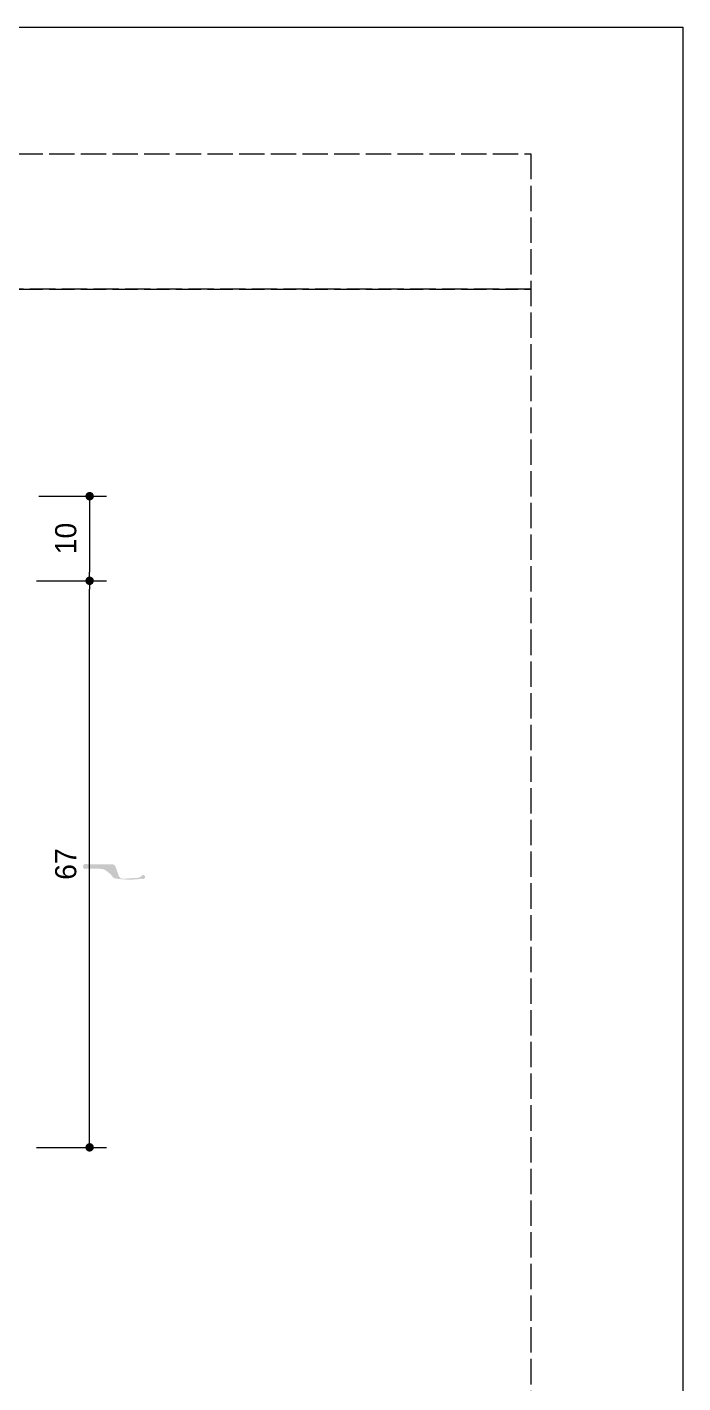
# Model space of a CAD drawing. Header units: millimetres. Extents: x -8 to 2550, y -393 to 1062.
# Drawn here: x 392.4 to 470, y -256.3 to -96 of the extents above; entities that cross this region are included whole.
import ezdxf

# ---------------------------------------------------------------- set-up
doc = ezdxf.new("R2010")
doc.units = ezdxf.units.MM
doc.header["$LTSCALE"] = 0.25
doc.header["$MEASUREMENT"] = 0
doc.linetypes.add('ACAD_ISO02W100', pattern=[15, 12, -3])
doc.layers.get('0').update_dxf_attribs({"lineweight": 5})
doc.layers.get('Defpoints').update_dxf_attribs({"lineweight": 5})
doc.layers.add('01_Dimension', color=251, linetype='Continuous', lineweight=9)
doc.layers.add('01_Fill Plastic', color=253, linetype='Continuous', lineweight=0)
doc.layers.add('02_Block Frame', color=7, linetype='Continuous', lineweight=5, true_color=0xe2001a, plot=False)
doc.styles.add('Aluk Text', font='GOTHIC.TTF')
doc.dimstyles.new('ALUK Manual 1-1', dxfattribs={"dimtxt": 2.5, "dimasz": 1, "dimexe": 2, "dimexo": 4, "dimgap": 1.5, "dimtad": 3, "dimdec": 1, "dimdsep": 46, "dimtxsty": 'Aluk Text', "dimblk": 'DOT', "dimcen": 0, "dimclrd": 256, "dimclre": 256, "dimclrt": 2, "dimaunit": 1, "dimadec": 0, "dimazin": 0, "dimtfac": 0.7, "dimtdec": 1, "dimtmove": 0, "dimatfit": 3, "dimldrblk": 'DOT', "dimfxl": 1, "dimtolj": 2, "dimlwd": -1, "dimlwe": -1, "dimarcsym": 0})

# ---------------------------------------------------------------- blocks, each defined once
blk = doc.blocks.new('_Dot')
at = {"color": 0, "linetype": 'ByBlock', "lineweight": -2}
blk.add_line((-0.5, 0), (-1, 0), dxfattribs=at)
at = {"color": 0, "linetype": 'ByBlock', "const_width": 0.5}
blk.add_lwpolyline([(-0.25, 0, 1), (0.25, 0, 1)], format="xyb", close=True, dxfattribs=at)
blk = doc.blocks.new('*D148')
at = {"layer": '01_Dimension', "ltscale": 0.25, "transparency": 16777216}
for p, q in [((393.5071267977601, -161.4727970547378), (401.8071267977621, -161.4727970547378)), ((399.8071267977621, -227.4727970547379), (399.8071267977621, -162.4727970547378)), ((393.5071267977605, -228.4727970547379), (401.8071267977621, -228.4727970547379))]:
    blk.add_line(p, q, dxfattribs=at)
at = {"layer": 'Defpoints', "color": 0, "ltscale": 0.25, "transparency": 16777216}
for p in [(389.5071267977601, -161.4727970547378), (399.8071267977621, -161.4727970547378), (389.5071267977605, -228.4727970547379)]:
    blk.add_point(p, dxfattribs=at)
at = {"layer": '01_Dimension', "ltscale": 0.25, "transparency": 16777216}
for p, rotation in [((399.8071267977621, -161.4727970547378), 90), ((399.8071267977621, -228.4727970547379), 270)]:
    blk.add_blockref('_Dot', p, dxfattribs=dict(at, rotation=rotation))
at = {"layer": '01_Dimension', "color": 2, "ltscale": 0.25, "transparency": 16777216, "insert": (396.9942444048319, -194.9727970547379), "char_height": 2.5, "attachment_point": 5, "rotation": 90, "style": 'Aluk Text'}
blk.add_mtext('\\A2;67', dxfattribs=at)
blk = doc.blocks.new('*D149')
at = {"layer": '01_Dimension', "ltscale": 0.25, "transparency": 16777216}
for p, q in [((393.8071267977602, -151.4727970547358), (401.8071267977623, -151.4727970547358)), ((399.8071267977623, -152.4727970547358), (399.8071267977623, -160.4727970547378)), ((393.5071267977601, -161.4727970547378), (401.8071267977623, -161.4727970547378))]:
    blk.add_line(p, q, dxfattribs=at)
at = {"layer": 'Defpoints', "color": 0, "ltscale": 0.25, "transparency": 16777216}
for p in [(389.8071267977602, -151.4727970547358), (389.5071267977601, -161.4727970547378), (399.8071267977623, -161.4727970547378)]:
    blk.add_point(p, dxfattribs=at)
at = {"layer": '01_Dimension', "ltscale": 0.25, "transparency": 16777216}
for p, rotation in [((399.8071267977623, -151.4727970547358), 90), ((399.8071267977623, -161.4727970547378), 270)]:
    blk.add_blockref('_Dot', p, dxfattribs=dict(at, rotation=rotation))
at = {"layer": '01_Dimension', "color": 2, "ltscale": 0.25, "transparency": 16777216, "insert": (396.9942444048322, -156.4727970547369), "char_height": 2.5, "attachment_point": 5, "rotation": 90, "style": 'Aluk Text'}
blk.add_mtext('\\A2;10', dxfattribs=at)

msp = doc.modelspace()

# ---------------------------------------------------------------- hatches: boundary and pattern name
at = {"layer": '01_Fill Plastic', "ltscale": 0.25}
h = msp.add_hatch(color=256, dxfattribs=at)
h.dxf.hatch_style = 1
edge = h.paths.add_edge_path(flags=0)
edge.add_line((400.3988100467195, -193.5880555970793), (400.3988100467195, -192.7188581876057))
edge.add_arc((400.6988100467204, -192.7188581876054), 0.3000000000009209, 78.65470460983221, 180.0000000000706, ccw=False)
edge.add_arc((401.8988100467177, -186.738055565905), 5.79999999997707, 258.654704609615, 281.3452953904193)
edge.add_arc((403.0988100467187, -192.7188581876048), 0.3000000000010639, -1.0913936421275139e-11, 101.34529539021781, ccw=False)
edge.add_line((403.3988100467197, -192.7188581876048), (403.3988100467193, -193.5880555923436))
edge.add_arc((402.7988100467197, -193.5880555923435), 0.599999999999568, 269.9999999999891, 359.9999999999864, ccw=False)
edge.add_line((402.7988100467196, -194.1880555923431), (400.9988100467192, -194.1880555970797))
edge.add_arc((400.9988100467195, -193.5880555970797), 0.5999999999999659, 179.999999999962, 269.99999999997283, ccw=False)
edge = h.paths.add_edge_path(flags=17)
edge.add_line((398.0678485528244, -194.2854934339896), (397.9816154615737, -194.9871584251807))
edge.add_arc((398.9741480105193, -195.1091385024652), 0.9999999999853626, 172.9936077254493, 265.7128735626889)
edge.add_line((398.8993933391789, -196.1063404574791), (400.7613526516955, -196.1867408012372))
edge.add_arc((400.7268404075652, -196.9859960201792), 0.8000000000005737, 35.716762253075615, 87.52747525230359, ccw=False)
edge.add_line((401.3763706262564, -196.5189730068191), (401.9392385844114, -197.3018032689165))
edge.add_arc((402.507760993342, -196.7389691276777), 0.8000000000001385, 224.7119290243146, 272.7384389560608)
edge.add_line((402.5459822586499, -197.5380555653542), (406.7644383766094, -197.5380555653257))
edge.add_arc((406.3472599924848, -196.5356623240842), 1.085739385979719, 292.5962169643883, 354.1362622465392)
edge.add_arc((406.9381785993096, -196.5429400101308), 0.5000000000010282, 348.0364513271113, 381.7668760545743)
edge.add_line((407.4025287831053, -196.3575245123698), (406.8088147331994, -194.2604098523602))
edge.add_arc((406.5190369853105, -194.3380555658824), 0.2999999999997994, 14.99999999830761, 90)
edge.add_line((406.5190369853105, -194.0380555658826), (405.0988100467198, -194.0380555658826))
edge.add_line((405.0988100467198, -194.0380555658826), (404.7505094434787, -194.1312579788448))
edge.add_arc((404.6988100467192, -193.9380555658819), 0.199999999999959, 180.0000000000896, 284.9808971567498, ccw=False)
edge.add_line((404.4988100467192, -193.9380555658822), (404.4988100467192, -192.7380555658822))
edge.add_line((404.4988100467192, -192.7380555658822), (404.75057385574, -192.6705956565715))
edge.add_arc((404.6988100467195, -192.4774104913136), 0.200000000000121, 284.9999999999852, 399.9999999999433)
edge.add_line((404.8520189353435, -192.3488529693764), (404.177690205483, -191.5452192829766))
edge.add_arc((403.9478768725469, -191.7380555658825), 0.3000000000002805, 39.9999999999293, 89.99999999991316)
edge.add_line((403.9478768725473, -191.4380555658822), (403.656649629844, -191.4380555658822))
edge.add_arc((403.6566496298449, -191.738055565882), 0.2999999999997556, 90.0000000001737, 109.3700382456674)
edge.add_arc((401.8988100467193, -186.7380555658818), 5.000000000000747, 250.6299617544583, 289.37003824554176, ccw=False)
edge.add_arc((400.1409704635939, -191.7380555658813), 0.2999999999990365, 70.62996175431832, 89.99999999985887)
edge.add_line((400.1409704635946, -191.4380555658822), (399.8497432208912, -191.4380555658822))
edge.add_arc((399.8497432208917, -191.7380555658821), 0.2999999999998408, 90.00000000008686, 140.0000000001052)
edge.add_line((399.6199298879558, -191.5452192829766), (398.9456011580958, -192.3488529693773))
edge.add_arc((399.0988100467193, -192.4774104913142), 0.1999999999995614, 140.0000000000479, 254.9999999999727)
edge.add_line((399.0470462376989, -192.6705956565715), (399.2988100467194, -192.7380555658822))
edge.add_line((399.2988100467194, -192.7380555658822), (399.2988100467194, -193.9380555658822))
edge.add_arc((399.0988100467195, -193.938055565882), 0.1999999999998749, 255.0191028432753, 359.99999999993486, ccw=False)
edge.add_line((399.0471106499601, -194.1312579788448), (398.6988100467195, -194.0380555658826))
edge.add_line((398.6988100467195, -194.0380555658826), (398.3632080325965, -194.0380555658826))
edge.add_arc((398.3632080325956, -194.3380555658822), 0.2999999999996135, 89.9999999998263, 169.9092893634716)
edge.add_line((398.0678485528244, -194.2854934339896), (399.5338501726503, -194.9880556003939))
edge.add_arc((399.3717300663628, -195.4081631433132), 0.4503035381611111, 68.89832660114976, 134.0103272438681)
edge.add_arc((399.0193118737, -195.0831751327307), 0.03956863388199169, 309.3537514828521, 358.3734630289085, ccw=False)
edge.add_arc((399.2979191965405, -195.2578272978981), 0.2915866288937243, 150.3934355554939, 301.9492810514277)
edge.add_line((399.4522176129451, -195.5052434672255), (400.6635791722199, -195.5116358340124))
edge.add_line((400.6635791722199, -195.5116358340124), (401.2205121762643, -195.5498373545793))
edge.add_arc((401.0070989877939, -197.0885793820491), 1.553471021974666, 69.56451510010072, 82.10383269901399, ccw=False)
edge.add_line((401.5494972255581, -195.6328746153517), (401.8226484907616, -195.8041899834))
edge.add_line((401.8226484907616, -195.8041899834), (402.2173568360333, -196.1192533904346))
edge.add_arc((401.9386201389391, -196.5586290591412), 0.520331744715231, 21.00773483418851, 57.609258285132626, ccw=False)
edge.add_line((402.4243664934968, -196.3720932620611), (402.4680053596537, -196.4371251411187))
edge.add_arc((403.0201128651307, -195.9918754177836), 0.7092742866719131, 218.8846055349872, 269.8060012747654)
edge.add_arc((404.5207681039213, -186.3159816232333), 10.49336987369343, 261.7646998648038, 276.906671381922)
edge.add_arc((405.9490368572413, -197.2046979956403), 0.4999999999998538, 79.9097608889279, 109.4406964172021, ccw=False)
edge.add_arc((406.1445160051485, -196.5042257159072), 0.2344944693701695, 242.6095379947531, 486.6522718205277)
edge.add_arc((405.4091509410102, -195.8502360561152), 0.7559802597352495, 274.40973374123695, 321.95833205808697, ccw=False)
edge.add_line((405.4672770628029, -196.6039783907859), (403.7315519665715, -196.7114283592268))
edge.add_arc((403.7315519665717, -196.2114283592267), 0.5000000000001705, 194.9999999999831, 269.99999999998045, ccw=False)
edge.add_line((403.2485890534269, -196.3408378817778), (402.897892054614, -195.3586460708025))
edge.add_arc((402.4149291408117, -195.4880555942109), 0.5000000008571833, 15.00000007536774, 90.00000007535787)
edge.add_line((402.4149291401541, -194.9880555933537), (399.5338501726503, -194.9880556003941))
edge = h.paths.add_edge_path(flags=0)
edge.add_arc((406.5190369853105, -194.3380555658824), 0.2999999999997994, 14.99999999830761, 90)
edge.add_arc((406.5190369853105, -194.3380555658824), 0.2999999999997994, 14.999999998307601, 90, ccw=False)
edge = h.paths.add_edge_path(flags=0)
edge.add_arc((404.6988100467195, -192.4774104913136), 0.200000000000121, 284.9999999999852, 399.9999999999433)
edge.add_arc((404.6988100467195, -192.4774104913136), 0.200000000000121, -75.00000000001478, 39.99999999994333, ccw=False)
edge = h.paths.add_edge_path(flags=0)
edge.add_arc((403.9478768725469, -191.7380555658825), 0.3000000000002805, 39.9999999999293, 89.99999999991316)
edge.add_arc((403.9478768725469, -191.7380555658825), 0.3000000000002805, 39.99999999992929, 89.9999999999132, ccw=False)
edge = h.paths.add_edge_path(flags=0)
edge.add_arc((400.1409704635939, -191.7380555658813), 0.2999999999990365, 70.62996175431832, 89.99999999985887)
edge.add_arc((400.1409704635939, -191.7380555658813), 0.2999999999990365, 70.62996175431829, 89.99999999985891, ccw=False)
edge = h.paths.add_edge_path(flags=0)
edge.add_arc((399.8497432208917, -191.7380555658821), 0.2999999999998408, 90.00000000008686, 140.0000000001052)
edge.add_arc((399.8497432208917, -191.7380555658821), 0.2999999999998408, 90.00000000008691, 140.0000000001052, ccw=False)
edge = h.paths.add_edge_path(flags=0)
edge.add_arc((399.0988100467193, -192.4774104913142), 0.1999999999995614, 140.0000000000479, 254.9999999999727)
edge.add_arc((399.0988100467193, -192.4774104913142), 0.1999999999995614, 140.0000000000479, 254.99999999997272, ccw=False)
edge = h.paths.add_edge_path(flags=0)
edge.add_line((398.0678485528244, -194.2854934339896), (397.9816154615737, -194.9871584251807))
edge.add_arc((398.9741480105193, -195.1091385024652), 0.9999999999853626, 172.9936077254493, 265.7128735626889)
edge.add_line((398.8993933391789, -196.1063404574791), (400.7613526516955, -196.1867408012372))
edge.add_arc((400.7268404075652, -196.9859960201792), 0.8000000000005737, 35.71676225307557, 87.52747525230366)
edge.add_line((401.3763706262564, -196.5189730068191), (401.9392385844114, -197.3018032689165))
edge.add_arc((402.507760993342, -196.7389691276777), 0.8000000000001385, 224.7119290243146, 272.7384389560608)
edge.add_line((402.5459822586499, -197.5380555653542), (406.7644383766094, -197.5380555653257))
edge.add_arc((406.3472599924848, -196.5356623240842), 1.085739385979719, 292.5962169643883, 354.1362622465392)
edge.add_arc((406.9381785993096, -196.5429400101308), 0.5000000000010282, 348.0364513271113, 381.7668760545743)
edge.add_line((407.4025287831053, -196.3575245123698), (406.8088147331994, -194.2604098523602))
edge.add_arc((406.5190369853105, -194.3380555658824), 0.2999999999997994, 14.99999999830761, 90)
edge.add_line((406.5190369853105, -194.0380555658826), (405.0988100467198, -194.0380555658826))
edge.add_line((405.0988100467198, -194.0380555658826), (404.7505094434787, -194.1312579788448))
edge.add_arc((404.6988100467192, -193.9380555658819), 0.199999999999959, 180.0000000000896, 284.9808971567498)
edge.add_line((404.4988100467192, -193.9380555658822), (404.4988100467192, -192.7380555658822))
edge.add_line((404.4988100467192, -192.7380555658822), (404.75057385574, -192.6705956565715))
edge.add_arc((404.6988100467195, -192.4774104913136), 0.200000000000121, 284.9999999999852, 399.9999999999433)
edge.add_line((404.8520189353435, -192.3488529693764), (404.177690205483, -191.5452192829766))
edge.add_arc((403.9478768725469, -191.7380555658825), 0.3000000000002805, 39.9999999999293, 89.99999999991316)
edge.add_line((403.9478768725473, -191.4380555658822), (403.656649629844, -191.4380555658822))
edge.add_arc((403.6566496298449, -191.738055565882), 0.2999999999997556, 90.0000000001737, 109.3700382456674)
edge.add_arc((401.8988100467193, -186.7380555658818), 5.000000000000747, 250.6299617544583, 289.3700382455418)
edge.add_arc((400.1409704635939, -191.7380555658813), 0.2999999999990365, 70.62996175431832, 89.99999999985887)
edge.add_line((400.1409704635946, -191.4380555658822), (399.8497432208912, -191.4380555658822))
edge.add_arc((399.8497432208917, -191.7380555658821), 0.2999999999998408, 90.00000000008686, 140.0000000001052)
edge.add_line((399.6199298879558, -191.5452192829766), (398.9456011580958, -192.3488529693773))
edge.add_arc((399.0988100467193, -192.4774104913142), 0.1999999999995614, 140.0000000000479, 254.9999999999727)
edge.add_line((399.0470462376989, -192.6705956565715), (399.2988100467194, -192.7380555658822))
edge.add_line((399.2988100467194, -192.7380555658822), (399.2988100467194, -193.9380555658822))
edge.add_arc((399.0988100467195, -193.938055565882), 0.1999999999998749, 255.0191028432753, 359.99999999993486, ccw=False)
edge.add_line((399.0471106499601, -194.1312579788448), (398.6988100467195, -194.0380555658826))
edge.add_line((398.6988100467195, -194.0380555658826), (398.3632080325965, -194.0380555658826))
edge.add_arc((398.3632080325956, -194.3380555658822), 0.2999999999996135, 89.9999999998263, 169.9092893634716)
edge = h.paths.add_edge_path(flags=0)
edge.add_arc((398.3632080325956, -194.3380555658822), 0.2999999999996135, 89.9999999998263, 169.9092893634716)
edge.add_arc((398.3632080325956, -194.3380555658822), 0.2999999999996135, 89.9999999998263, 169.9092893634716)
edge = h.paths.add_edge_path(flags=0)
edge.add_arc((403.6566496298449, -191.738055565882), 0.2999999999997556, 90.0000000001737, 109.3700382456674)
edge.add_arc((403.6566496298449, -191.738055565882), 0.2999999999997556, 90.0000000001737, 109.3700382456674)
edge = h.paths.add_edge_path(flags=17)
edge.add_line((398.0678485528244, -194.2854934339896), (397.9816154615737, -194.9871584251807))
edge.add_arc((398.3632080325956, -194.3380555658822), 0.2999999999996135, 89.9999999998263, 169.9092893634716)
edge.add_line((398.6988100467195, -194.0380555658826), (398.3632080325965, -194.0380555658826))
edge.add_line((399.0471106499601, -194.1312579788448), (398.6988100467195, -194.0380555658826))
edge.add_arc((399.0988100467195, -193.938055565882), 0.1999999999998749, 255.0191028432753, 359.9999999999349)
edge.add_line((399.2988100467194, -192.7380555658822), (399.2988100467194, -193.9380555658822))
edge.add_line((399.0470462376989, -192.6705956565715), (399.2988100467194, -192.7380555658822))
edge.add_arc((399.0988100467193, -192.4774104913142), 0.1999999999995614, 140.0000000000479, 254.9999999999727)
edge.add_line((399.6199298879558, -191.5452192829766), (398.9456011580958, -192.3488529693773))
edge.add_arc((399.8497432208917, -191.7380555658821), 0.2999999999998408, 90.00000000008686, 140.0000000001052)
edge.add_line((400.1409704635946, -191.4380555658822), (399.8497432208912, -191.4380555658822))
edge.add_arc((400.1409704635939, -191.7380555658813), 0.2999999999990365, 70.62996175431832, 89.99999999985887)
edge.add_arc((401.8988100467193, -186.7380555658818), 5.000000000000747, 250.6299617544583, 289.3700382455418)
edge.add_arc((403.6566496298449, -191.738055565882), 0.2999999999997556, 90.0000000001737, 109.3700382456674)
edge.add_line((403.9478768725473, -191.4380555658822), (403.656649629844, -191.4380555658822))
edge.add_arc((403.9478768725469, -191.7380555658825), 0.3000000000002805, 39.9999999999293, 89.99999999991316)
edge.add_line((404.8520189353435, -192.3488529693764), (404.177690205483, -191.5452192829766))
edge.add_arc((404.6988100467195, -192.4774104913136), 0.200000000000121, 284.9999999999852, 399.9999999999433)
edge.add_line((404.4988100467192, -192.7380555658822), (404.75057385574, -192.6705956565715))
edge.add_line((404.4988100467192, -193.9380555658822), (404.4988100467192, -192.7380555658822))
edge.add_arc((404.6988100467192, -193.9380555658819), 0.199999999999959, 180.0000000000896, 284.9808971567498)
edge.add_line((405.0988100467198, -194.0380555658826), (404.7505094434787, -194.1312579788448))
edge.add_line((406.5190369853105, -194.0380555658826), (405.0988100467198, -194.0380555658826))
edge.add_arc((406.5190369853105, -194.3380555658824), 0.2999999999997994, 14.99999999830761, 90)
edge.add_line((407.4025287831053, -196.3575245123698), (406.8088147331994, -194.2604098523602))
edge.add_arc((406.9381785993096, -196.5429400101308), 0.5000000000010282, 348.0364513271113, 381.7668760545743)
edge.add_arc((406.3472599924848, -196.5356623240842), 1.085739385979719, 292.5962169643883, 354.1362622465392)
edge.add_line((402.5459822586499, -197.5380555653542), (406.7644383766094, -197.5380555653257))
edge.add_arc((402.507760993342, -196.7389691276777), 0.8000000000001385, 224.7119290243146, 272.7384389560608)
edge.add_line((401.3763706262564, -196.5189730068191), (401.9392385844114, -197.3018032689165))
edge.add_arc((400.7268404075652, -196.9859960201792), 0.8000000000005737, 35.71676225307557, 87.52747525230366)
edge.add_line((398.8993933391789, -196.1063404574791), (400.7613526516955, -196.1867408012372))
edge.add_arc((398.9741480105193, -195.1091385024652), 0.9999999999853626, 172.9936077254493, 265.7128735626889)
edge = h.paths.add_edge_path(flags=0)
edge.add_arc((399.3717300663628, -195.4081631433132), 0.4503035381611111, 68.89832660114968, 134.0103272438681, ccw=False)
edge.add_line((399.5338501726503, -194.9880556003941), (402.4149291401541, -194.9880555933537))
edge.add_arc((402.4149291408117, -195.4880555942109), 0.5000000008571833, 15.00000007536778, 90.00000007535789, ccw=False)
edge.add_line((402.897892054614, -195.3586460708025), (403.2485890534269, -196.3408378817778))
edge.add_arc((403.7315519665717, -196.2114283592267), 0.5000000000001705, 194.9999999999831, 269.9999999999804)
edge.add_line((403.7315519665715, -196.7114283592268), (405.4672770628029, -196.6039783907859))
edge.add_arc((405.4091509410102, -195.8502360561152), 0.7559802597352495, 274.4097337412369, 321.9583320580869)
edge.add_arc((406.1445160051485, -196.5042257159072), 0.2344944693701695, -117.39046200524689, 126.65227182052769, ccw=False)
edge.add_arc((405.9490368572413, -197.2046979956403), 0.4999999999998538, 79.90976088892789, 109.4406964172021)
edge.add_arc((404.5207681039213, -186.3159816232333), 10.49336987369343, 261.7646998648038, 276.906671381922, ccw=False)
edge.add_arc((403.0201128651307, -195.9918754177836), 0.7092742866719131, 218.8846055349873, 269.8060012747654, ccw=False)
edge.add_line((402.4680053596537, -196.4371251411187), (402.4243664934968, -196.3720932620611))
edge.add_arc((401.9386201389391, -196.5586290591412), 0.520331744715231, 21.00773483418852, 57.60925828513261)
edge.add_line((402.2173568360333, -196.1192533904346), (401.8226484907616, -195.8041899834))
edge.add_line((401.8226484907616, -195.8041899834), (401.5494972255581, -195.6328746153517))
edge.add_arc((401.0070989877939, -197.0885793820491), 1.553471021974666, 69.56451510010066, 82.10383269901402)
edge.add_line((401.2205121762643, -195.5498373545793), (400.6635791722199, -195.5116358340124))
edge.add_line((400.6635791722199, -195.5116358340124), (399.4522176129451, -195.5052434672255))
edge.add_arc((399.2979191965405, -195.2578272978981), 0.2915866288937243, 150.3934355554939, 301.94928105142765, ccw=False)
edge.add_arc((399.0193118737, -195.0831751327307), 0.03956863388199169, 309.353751482852, 358.3734630289085)
edge = h.paths.add_edge_path(flags=0)
edge.add_arc((399.3717300663628, -195.4081631433132), 0.4503035381611111, 68.89832660114976, 134.0103272438681)
edge.add_line((402.4149291401541, -194.9880555933537), (399.5338501726503, -194.9880556003941))
edge.add_arc((402.4149291408117, -195.4880555942109), 0.5000000008571833, 15.00000007536774, 90.00000007535787)
edge.add_line((403.2485890534269, -196.3408378817778), (402.897892054614, -195.3586460708025))
edge.add_arc((403.7315519665717, -196.2114283592267), 0.5000000000001705, 194.9999999999831, 269.9999999999804)
edge.add_line((405.4672770628029, -196.6039783907859), (403.7315519665715, -196.7114283592268))
edge.add_arc((405.4091509410102, -195.8502360561152), 0.7559802597352495, 274.4097337412369, 321.9583320580869)
edge.add_arc((406.1445160051485, -196.5042257159072), 0.2344944693701695, 242.6095379947531, 486.6522718205277)
edge.add_arc((405.9490368572413, -197.2046979956403), 0.4999999999998538, 79.90976088892789, 109.4406964172021)
edge.add_arc((404.5207681039213, -186.3159816232333), 10.49336987369343, 261.7646998648038, 276.906671381922)
edge.add_arc((403.0201128651307, -195.9918754177836), 0.7092742866719131, 218.8846055349872, 269.8060012747654)
edge.add_line((402.4243664934968, -196.3720932620611), (402.4680053596537, -196.4371251411187))
edge.add_arc((401.9386201389391, -196.5586290591412), 0.520331744715231, 21.00773483418852, 57.60925828513261)
edge.add_line((401.8226484907616, -195.8041899834), (402.2173568360333, -196.1192533904346))
edge.add_line((401.5494972255581, -195.6328746153517), (401.8226484907616, -195.8041899834))
edge.add_arc((401.0070989877939, -197.0885793820491), 1.553471021974666, 69.56451510010066, 82.10383269901402)
edge.add_line((400.6635791722199, -195.5116358340124), (401.2205121762643, -195.5498373545793))
edge.add_line((399.4522176129451, -195.5052434672255), (400.6635791722199, -195.5116358340124))
edge.add_arc((399.2979191965405, -195.2578272978981), 0.2915866288937243, 150.3934355554939, 301.9492810514277)
edge.add_arc((399.0193118737, -195.0831751327307), 0.03956863388199169, 309.353751482852, 358.3734630289085)
edge = h.paths.add_edge_path(flags=0)
edge.add_line((398.0678485528244, -194.2854934339896), (399.5338501726503, -194.9880556003939))
edge.add_line((398.0678485528244, -194.2854934339896), (399.5338501726503, -194.9880556003939))
edge = h.paths.add_edge_path(flags=0)
edge.add_line((407.4025287831053, -196.3575245123698), (406.8088147331994, -194.2604098523602))
edge.add_line((407.4025287831053, -196.3575245123698), (406.8088147331994, -194.2604098523602))
edge = h.paths.add_edge_path(flags=0)
edge.add_arc((406.9381785993096, -196.5429400101308), 0.5000000000010282, 348.0364513271113, 381.7668760545743)
edge.add_arc((406.9381785993096, -196.5429400101308), 0.5000000000010282, 348.0364513271113, 381.7668760545743)
edge = h.paths.add_edge_path(flags=0)
edge.add_arc((406.3472599924848, -196.5356623240842), 1.085739385979719, 292.5962169643883, 354.1362622465392)
edge.add_arc((406.3472599924848, -196.5356623240842), 1.085739385979719, 292.5962169643883, 354.1362622465392)
edge = h.paths.add_edge_path(flags=0)
edge.add_line((402.5459822586499, -197.5380555653542), (406.7644383766094, -197.5380555653257))
edge.add_line((402.5459822586499, -197.5380555653542), (406.7644383766094, -197.5380555653257))
edge = h.paths.add_edge_path(flags=0)
edge.add_arc((402.507760993342, -196.7389691276777), 0.8000000000001385, 224.7119290243146, 272.7384389560608)
edge.add_arc((402.507760993342, -196.7389691276777), 0.8000000000001385, 224.7119290243146, 272.7384389560608)
edge = h.paths.add_edge_path(flags=0)
edge.add_line((401.3763706262564, -196.5189730068191), (401.9392385844114, -197.3018032689165))
edge.add_line((401.3763706262564, -196.5189730068191), (401.9392385844114, -197.3018032689165))
edge = h.paths.add_edge_path(flags=0)
edge.add_arc((400.7268404075652, -196.9859960201792), 0.8000000000005737, 35.71676225307557, 87.52747525230366)
edge.add_arc((400.7268404075652, -196.9859960201792), 0.8000000000005737, 35.71676225307557, 87.52747525230366)
edge = h.paths.add_edge_path(flags=0)
edge.add_line((398.8993933391789, -196.1063404574791), (400.7613526516955, -196.1867408012372))
edge.add_line((398.8993933391789, -196.1063404574791), (400.7613526516955, -196.1867408012372))
edge = h.paths.add_edge_path(flags=0)
edge.add_arc((398.9741480105193, -195.1091385024652), 0.9999999999853626, 172.9936077254493, 265.7128735626889)
edge.add_arc((398.9741480105193, -195.1091385024652), 0.9999999999853626, 172.9936077254493, 265.7128735626889)
edge = h.paths.add_edge_path(flags=0)
edge.add_line((398.0678485528244, -194.2854934339896), (397.9816154615737, -194.9871584251807))
edge.add_line((398.0678485528244, -194.2854934339896), (397.9816154615737, -194.9871584251807))
edge = h.paths.add_edge_path(flags=0)
edge.add_line((404.4988100467192, -192.7380555658822), (404.75057385574, -192.6705956565715))
edge.add_line((404.4988100467192, -192.7380555658822), (404.75057385574, -192.6705956565715))
edge = h.paths.add_edge_path(flags=0)
edge.add_line((404.4988100467192, -193.9380555658822), (404.4988100467192, -192.7380555658822))
edge.add_line((404.4988100467192, -193.9380555658822), (404.4988100467192, -192.7380555658822))
edge = h.paths.add_edge_path(flags=0)
edge.add_arc((404.6988100467192, -193.9380555658819), 0.199999999999959, 180.0000000000896, 284.9808971567498)
edge.add_arc((404.6988100467192, -193.9380555658819), 0.199999999999959, 180.0000000000896, 284.9808971567498)
edge = h.paths.add_edge_path(flags=0)
edge.add_line((405.0988100467198, -194.0380555658826), (404.7505094434787, -194.1312579788448))
edge.add_line((405.0988100467198, -194.0380555658826), (404.7505094434787, -194.1312579788448))
edge = h.paths.add_edge_path(flags=0)
edge.add_line((406.5190369853105, -194.0380555658826), (405.0988100467198, -194.0380555658826))
edge.add_line((406.5190369853105, -194.0380555658826), (405.0988100467198, -194.0380555658826))
edge = h.paths.add_edge_path(flags=0)
edge.add_line((404.8520189353435, -192.3488529693764), (404.177690205483, -191.5452192829766))
edge.add_line((404.8520189353435, -192.3488529693764), (404.177690205483, -191.5452192829766))
edge = h.paths.add_edge_path(flags=0)
edge.add_line((403.9478768725473, -191.4380555658822), (403.656649629844, -191.4380555658822))
edge.add_line((403.9478768725473, -191.4380555658822), (403.656649629844, -191.4380555658822))
edge = h.paths.add_edge_path(flags=0)
edge.add_arc((401.8988100467193, -186.7380555658818), 5.000000000000747, 250.6299617544583, 289.3700382455418)
edge.add_arc((401.8988100467193, -186.7380555658818), 5.000000000000747, 250.6299617544583, 289.3700382455418)
edge = h.paths.add_edge_path(flags=0)
edge.add_line((400.1409704635946, -191.4380555658822), (399.8497432208912, -191.4380555658822))
edge.add_line((400.1409704635946, -191.4380555658822), (399.8497432208912, -191.4380555658822))
edge = h.paths.add_edge_path(flags=0)
edge.add_line((399.6199298879558, -191.5452192829766), (398.9456011580958, -192.3488529693773))
edge.add_line((399.6199298879558, -191.5452192829766), (398.9456011580958, -192.3488529693773))
edge = h.paths.add_edge_path(flags=0)
edge.add_line((398.6988100467195, -194.0380555658826), (398.3632080325965, -194.0380555658826))
edge.add_line((398.6988100467195, -194.0380555658826), (398.3632080325965, -194.0380555658826))
edge = h.paths.add_edge_path(flags=0)
edge.add_line((399.0471106499601, -194.1312579788448), (398.6988100467195, -194.0380555658826))
edge.add_line((399.0471106499601, -194.1312579788448), (398.6988100467195, -194.0380555658826))
edge = h.paths.add_edge_path(flags=0)
edge.add_arc((399.0988100467195, -193.938055565882), 0.1999999999998749, 255.0191028432753, 359.9999999999349)
edge.add_arc((399.0988100467195, -193.938055565882), 0.1999999999998749, 255.0191028432753, 359.9999999999349)
edge = h.paths.add_edge_path(flags=0)
edge.add_line((399.2988100467194, -192.7380555658822), (399.2988100467194, -193.9380555658822))
edge.add_line((399.2988100467194, -192.7380555658822), (399.2988100467194, -193.9380555658822))
edge = h.paths.add_edge_path(flags=0)
edge.add_line((399.0470462376989, -192.6705956565715), (399.2988100467194, -192.7380555658822))
edge.add_line((399.0470462376989, -192.6705956565715), (399.2988100467194, -192.7380555658822))
edge = h.paths.add_edge_path(flags=0)
edge.add_line((402.9941801972234, -195.6630858694284), (405.4988100467194, -194.0380555658826))

# ---------------------------------------------------------------- linework, layer by layer
at = {"layer": '02_Block Frame'}
msp.add_lwpolyline([(259.9999999999991, -392.9999999999957), (259.9999999999991, -95.99999999999568), (469.9999999999991, -95.99999999999568), (469.9999999999991, -392.9999999999957)], close=True, dxfattribs=at)
at = {"layer": '02_Block Frame', "linetype": 'ACAD_ISO02W100'}
for points in [[(274.9999999999991, -377.9999999999984), (274.9999999999991, -110.9999999999957), (451.9999999999991, -110.9999999999957), (451.9999999999991, -377.9999999999984)], [(274.9999999999991, -126.9999999999952), (451.9999999999991, -126.9999999999952), (451.9999999999991, -126.9999999999952), (274.9999999999991, -126.9999999999952)], [(275.0007735626186, -126.9999999999975), (452.0007735626186, -126.9999999999975), (452.0007735626186, -126.9999999999975), (275.0007735626186, -126.9999999999975)]]:
    msp.add_lwpolyline(points, close=True, dxfattribs=at)

# ---------------------------------------------------------------- dimensions: what is measured, and where the dimension line sits
at = {"layer": '01_Dimension', "ltscale": 0.25}
for base, p1, picture, middle in [((399.8071267977623, -161.4727970547378), (389.80712679776, -151.4727970547357), '*D149', (396.9942444048322, -156.4727970547369)), ((399.8071267977621, -161.4727970547378), (389.5071267977603, -228.4727970547378), '*D148', (396.9942444048319, -194.9727970547379))]:
    dim = msp.add_linear_dim(base=base, p1=p1, p2=(389.5071267977598, -161.4727970547378), angle=90, dimstyle='ALUK Manual 1-1', override={"dimfxl": 0}, dxfattribs=at)
    dim.commit()
    dim.dimension.update_dxf_attribs({"geometry": picture, "text_midpoint": middle})

doc.saveas('drawing.dxf')
